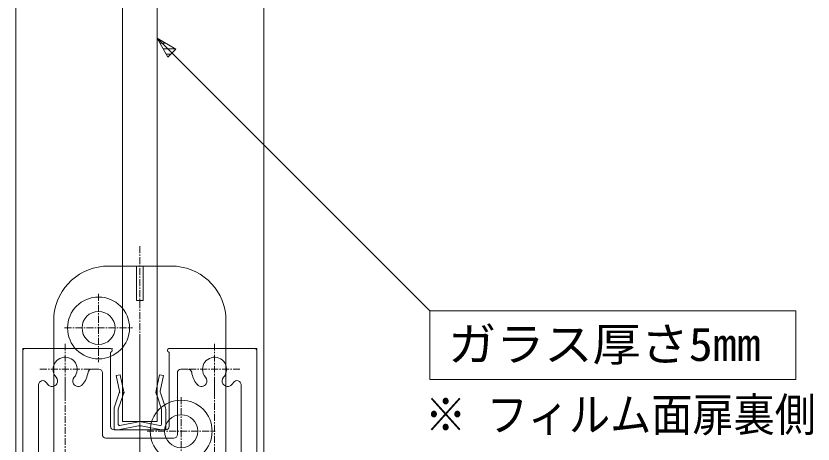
# Model space of a CAD drawing. Units: millimetres, scale not verified. Extents: x -4547 to 4547, y -2284 to 2284.
# Drawn here: x -2130 to -1551, y -1380 to -1069 of the extents above; entities that cross this region are included whole.
import ezdxf
from ezdxf.enums import TextEntityAlignment as Align

# ---------------------------------------------------------------- set-up
doc = ezdxf.new("R2010")
doc.units = ezdxf.units.MM
doc.header["$LTSCALE"] = 20
doc.linetypes.add('CHAIN1', pattern=[8, 5, -1, 1, -1])
doc.linetypes.add('DOUBLE_CHAIN1', pattern=[8.8, 5, -1, 0.6, -0.6, 0.6, -1])
doc.layers.add('0-0_3一般', color=7, linetype='Continuous', lineweight=9)
doc.layers.add('0-3_2寸法-3', color=7, linetype='Continuous', lineweight=9)
doc.styles.add('ＭＳ ゴシック', font='')
doc.styles.get('ＭＳ ゴシック').set_extended_font_data('MS Gothic')

# ---------------------------------------------------------------- blocks, each defined once
blk = doc.blocks.new('グループ-61')
at = {"layer": '0-0_3一般', "linetype": 'CHAIN1'}
for p, q in [((-15065, -26888.5), (-15065, -26151.5)), ((-13980, -26099.3), (-13980, -31290)), ((-12895, -26888.5), (-12895, -26151.5)), ((-15433.5, -26520), (-14696.5, -26520)), ((-13263.5, -26520), (-12526.5, -26520)), ((-15065, -26720), (-15065, -30627.5)), ((-12895, -30627.5), (-12895, -26720)), ((-15065, -30838.5), (-15065, -30101.5)), ((-12895, -30838.5), (-12895, -30101.5)), ((-15433.5, -30470), (-14696.5, -30470)), ((-13263.5, -30470), (-12526.5, -30470)), ((-13980, -31290), (-13980, -31502.6))]:
    blk.add_line(p, q, dxfattribs=at)
at = {"layer": '0-0_3一般', "linetype": 'DOUBLE_CHAIN1'}
for p, q in [((-15650, -26220), (-15680, -26220)), ((-15680, -26250), (-15680, -26220)), ((-12310, -26220), (-12280, -26220)), ((-12280, -26250), (-12280, -26220)), ((-15326.1, -30268.6), (-15437.7, -30268.6)), ((-15345.1, -30671.4), (-15421.2, -30671.4))]:
    blk.add_line(p, q, dxfattribs=at)
at = {"layer": '0-0_3一般'}
for p, q in [((-15680, -26250), (-15680, -31470)), ((-14400, -26220), (-15650, -26220)), ((-14405, -26270), (-14400, -26270)), ((-14405, -27350), (-14405, -26270)), ((-14380, -26220), (-14379.8, -26220)), ((-14380, -26250), (-14380, -26240)), ((-13580, -26250), (-13580, -26240)), ((-13560, -26220), (-12310, -26220)), ((-13555, -26270), (-13560, -26270)), ((-13555, -26270), (-13555, -27350)), ((-12280, -31470), (-12280, -26250)), ((-14525, -26490), (-14525, -26490)), ((-14575, -26520), (-14683.3, -26520)), ((-14525, -26570), (-14525, -27470)), ((-13435, -26570), (-13435, -27470)), ((-13276.7, -26520), (-13385, -26520)), ((-15450, -26744.5), (-15450, -28690)), ((-12510, -28690), (-12510, -26744.5)), ((-13605, -27400), (-14355, -27400)), ((-13485, -27520), (-14475, -27520)), ((-12540, -28720), (-15420, -28720)), ((-15450, -28870), (-15450, -30188.6)), ((-13510.3, -28840), (-15420, -28840)), ((-13510.3, -28840), (-13480.3, -28840)), ((-13480.3, -28840), (-13510.3, -28840)), ((-12540, -28840), (-13480.3, -28840)), ((-12510, -30188.6), (-12510, -28870)), ((-15450, -30751.4), (-15450, -31490)), ((-14925, -31090), (-14925, -30793)), ((-13035, -31090), (-13035, -30793)), ((-12510, -31490), (-12510, -30751.4)), ((-15125, -31295), (-15125, -30823.7)), ((-12835, -31295), (-12835, -30823.7)), ((-14480, -31120), (-14895, -31120)), ((-14480, -31120), (-14480, -31100)), ((-13505, -31070), (-14450, -31070)), ((-13480, -31120), (-13480, -31095)), ((-13065, -31120), (-13480, -31120)), ((-14010, -31320), (-15100, -31320)), ((-13980, -31290), (-14010, -31320)), ((-13980, -31290), (-13950, -31320)), ((-12860, -31320), (-13950, -31320)), ((-15480, -31520), (-15630, -31520)), ((-12330, -31520), (-12480, -31520))]:
    blk.add_line(p, q, dxfattribs=at)
for centre, radius, start, end in [((-15650, -26250), 30, 90, 180), ((-14400, -26240), 20, 0, 90), ((-14400, -26250), 20, 270, 0), ((-13560, -26240), 20, 90, 180), ((-13560, -26250), 20, 180, 270), ((-12310, -26250), 30, 0, 90), ((-15065, -26520), 175, 318.28389, 180), ((-12895, -26520), 175, 318.28389, 180), ((-15065, -26520), 175, 180, 221.71611), ((-15065, -26520), 335, 318.28389, 352.53791), ((-14683.3, -26570), 50, 90, 172.53791), ((-14575, -26570), 50, 0, 90), ((-13385, -26570), 50, 90, 180), ((-13276.7, -26570), 50, 7.46209, 90), ((-12895, -26520), 335, 187.46209, 219.79182), ((-12895, -26520), 175, 180, 221.71611), ((-15390, -26744.5), 60, 34.25889, 180), ((-15065, -26520), 335, 214.70253, 219.79182), ((-15065, -26520), 335, 219.79182, 221.71611), ((-15065, -26520), 335, 219.79182, 221.71611), ((-15255.3, -26689.7), 80, 221.71611, 330), ((-15255.3, -26689.7), 80, 330, 41.71611), ((-14874.7, -26689.7), 80, 138.28389, 210), ((-14874.7, -26689.7), 80, 210, 318.28389), ((-12895, -26520), 335, 219.79182, 221.71611), ((-12895, -26520), 335, 219.79182, 221.71611), ((-13085.3, -26689.7), 80, 221.71611, 330), ((-13085.3, -26689.7), 80, 330, 41.71611), ((-12704.7, -26689.7), 80, 138.28389, 210), ((-12704.7, -26689.7), 80, 210, 318.28389), ((-12895, -26520), 335, 318.28389, 325.29747), ((-12570, -26744.5), 60, 0, 145.74111), ((-14355, -27350), 50, 180, 270), ((-13605, -27350), 50, 270, 0), ((-14475, -27470), 50, 180, 270), ((-13485, -27470), 50, 270, 0), ((-15420, -28690), 30, 180, 270), ((-12540, -28690), 30, 270, 0), ((-15420, -28870), 30, 90, 180), ((-12540, -28870), 30, 0, 90), ((-15370, -30188.6), 80, 180, 317.73474), ((-15065, -30470), 335, 93.28389, 137.19933), ((-15079.6, -30215.4), 80, 345, 93.28389), ((-12880.4, -30215.4), 80, 86.71611, 195), ((-12895, -30470), 335, 42.80067, 86.71611), ((-12590, -30188.6), 80, 222.26526, 0), ((-15065, -30470), 175, 93.28389, 180), ((-15079.6, -30215.4), 80, 273.28389, 345), ((-12880.4, -30215.4), 80, 195, 266.71611), ((-12895, -30470), 175, 0, 86.71611), ((-14810.4, -30484.6), 80, 105, 176.71611), ((-14810.4, -30484.6), 80, 356.71611, 105), ((-13149.6, -30484.6), 80, 75, 183.28389), ((-13149.6, -30484.6), 80, 3.28389, 75), ((-15065, -30470), 175, 180, 356.71611), ((-15065, -30470), 335, 297.75899, 356.71611), ((-12895, -30470), 335, 183.28389, 242.24101), ((-12895, -30470), 175, 183.28389, 0), ((-15370, -30751.4), 80, 42.26526, 180), ((-12590, -30751.4), 80, 0, 137.73474), ((-15065, -30470), 335, 222.80067, 255.72505), ((-15155, -30823.7), 30, 0, 75.72505), ((-14895, -30793), 30, 117.75899, 180), ((-13065, -30793), 30, 0, 62.24101), ((-12805, -30823.7), 30, 104.27495, 180), ((-12895, -30470), 335, 284.27495, 317.19933), ((-14895, -31090), 30, 180, 270), ((-14450, -31100), 30, 90, 180), ((-13505, -31095), 25, 0, 90), ((-13065, -31090), 30, 270, 0), ((-15100, -31295), 25, 180, 270), ((-12860, -31295), 25, 270, 0), ((-15630, -31470), 50, 180, 270), ((-15480, -31490), 30, 270, 0), ((-12480, -31490), 30, 180, 270), ((-12330, -31470), 50, 270, 0)]:
    blk.add_arc(centre, radius, start, end, dxfattribs=at)
blk = doc.blocks.new('グループ-69')
at = {"layer": '0-0_3一般', "linetype": 'CHAIN1'}
blk.add_line((-13980, -26680), (-13980, -27432), dxfattribs=at)
at = {"layer": '0-0_3一般', "linetype": 'DOUBLE_CHAIN1'}
for p, q in [((-14278.6, -26864.8), (-14272.9, -26852.7)), ((-14275.7, -26839.5), (-14272.9, -26852.7)), ((-14224.4, -26890.5), (-14210, -26860)), ((-14217, -26827.1), (-14210, -26860)), ((-13743, -26827.1), (-13750, -26860)), ((-13735.6, -26890.5), (-13750, -26860)), ((-13684.3, -26839.5), (-13687.1, -26852.7)), ((-13681.4, -26864.8), (-13687.1, -26852.7)), ((-14355, -27370), (-14355, -27400)), ((-14325, -27400), (-14355, -27400)), ((-13635, -27400), (-13605, -27400)), ((-13605, -27370), (-13605, -27400))]:
    blk.add_line(p, q, dxfattribs=at)
at = {"layer": '0-0_3一般'}
for p, q in [((-14352.1, -27080.5), (-14278.6, -26864.8)), ((-14224.4, -26890.5), (-14295, -27100)), ((-13665, -27100), (-13735.6, -26890.5)), ((-13681.4, -26864.8), (-13607.9, -27080.5)), ((-14355, -27370), (-14355, -27093.3)), ((-13605, -27093.3), (-13605, -27370)), ((-14295, -27315.8), (-14295, -27100)), ((-13665, -27315.8), (-13665, -27100)), ((-14271.3, -27335.5), (-13998.7, -27281.8)), ((-13688.7, -27335.5), (-13961.3, -27281.8)), ((-14295, -27400), (-14325, -27400)), ((-14295, -27400), (-13998.7, -27341.8)), ((-13665, -27400), (-13961.3, -27341.8)), ((-13635, -27400), (-13665, -27400))]:
    blk.add_line(p, q, dxfattribs=at)
for points in [[(-12180, -31220), (-15780, -31220), (-15780, 2260), (-12180, 2260)], [(-14230, -2140), (-13730, -2140), (-13730, -27280), (-14230, -27280)]]:
    blk.add_lwpolyline(points, close=True, dxfattribs=at)
for points in [[(-14275.7, -26839.5), (-14323.7, -26612.4), (-14265, -26600), (-14217, -26827.1)], [(-13743, -26827.1), (-13695, -26600), (-13636.3, -26612.4), (-13684.3, -26839.5)]]:
    blk.add_lwpolyline(points, dxfattribs=at)
for centre, radius, start, end in [((-14314.8, -26847.7), 40, 334.72228, 11.94418), ((-14314.8, -26847.7), 100, 334.72228, 11.94418), ((-13645.2, -26847.7), 100, 168.05582, 205.27772), ((-13645.2, -26847.7), 40, 168.05582, 205.27772), ((-14325, -27093.3), 30, 154.72228, 180), ((-13635, -27093.3), 30, 0, 25.27772), ((-14275, -27315.8), 20, 180, 280.76501), ((-13980, -27380), 100, 90, 100.76501), ((-13980, -27380), 100, 79.23499, 90), ((-13685, -27315.8), 20, 259.23499, 0), ((-14325, -27370), 30, 180, 270), ((-13980, -27440), 100, 90, 100.76501), ((-13980, -27440), 100, 79.23499, 90), ((-13635, -27370), 30, 270, 0)]:
    blk.add_arc(centre, radius, start, end, dxfattribs=at)
blk = doc.blocks.new('グループ-73')
at = {"layer": '0-0_3一般', "linetype": 'CHAIN1'}
for p, q in [((-13980, -24730.7), (-13980, -33178.7)), ((-14580, -25425), (-14580, -26415)), ((-15075, -25920), (-14085, -25920)), ((-13380, -26925), (-13380, -27915)), ((-13875, -27420), (-12885, -27420))]:
    blk.add_line(p, q, dxfattribs=at)
at = {"layer": '0-0_3一般'}
for p, q in [((-14030, -25020), (-14434, -25020)), ((-14030, -25020), (-14015.4, -25020)), ((-14030, -25520), (-14030, -25020)), ((-14015.4, -25020), (-13944.6, -25020)), ((-13944.6, -25020), (-13930, -25020)), ((-13526, -25020), (-13930, -25020)), ((-13930, -25520), (-13930, -25020)), ((-13930, -25520), (-14030, -25520)), ((-15230, -32320), (-15230, -25740.4)), ((-12730, -32320), (-12730, -25740))]:
    blk.add_line(p, q, dxfattribs=at)
for centre, radius in [((-14580, -25920), 450), ((-14580, -25920), 240), ((-13380, -27420), 450), ((-13380, -27420), 240)]:
    blk.add_circle(centre, radius, dxfattribs=at)
for centre, start, end in [((-14434, -25820), 90, 174.28941), ((-13526, -25820), 5.73917, 90)]:
    blk.add_arc(centre, 800, start, end, dxfattribs=at)
blk = doc.blocks.new('グループ-76')
at = {"layer": '0-0_3一般'}
for name in ['グループ-69', 'グループ-73', 'グループ-61']:
    blk.add_blockref(name, (0, 0), dxfattribs=at)

msp = doc.modelspace()

# ---------------------------------------------------------------- linework, layer by layer
at = {"layer": '0-3_2寸法-3'}
for p, q in [((-2027.12, -1085.47), (-1829.04, -1283.56)), ((-2020.79, -1089.13), (-2025.01, -1089.13)), ((-2013.86, -1093.13), (-2022.7, -1093.13)), ((-2017.24, -1097.13), (-2020.4, -1097.13))]:
    msp.add_line(p, q, dxfattribs=at)
for points in [[(-2019.24, -1099.13), (-2027.12, -1085.47), (-2013.47, -1093.36)], [(-2019.24, -1099.13), (-2027.12, -1085.47), (-2013.47, -1093.36)], [(-1829.04, -1283.56), (-1563.19, -1283.56), (-1563.19, -1333.56), (-1829.04, -1333.56)]]:
    msp.add_lwpolyline(points, close=True, dxfattribs=at)

# ---------------------------------------------------------------- block references
at = {"layer": '0-0_3一般', "xscale": 0.05, "yscale": 0.05}
msp.add_blockref('グループ-76', (-1340.62, 0), dxfattribs=at)

# ---------------------------------------------------------------- texts
at = {"layer": '0-3_2寸法-3', "style": 'ＭＳ ゴシック'}
for s, height, width, p in [('ガラス厚さ5mm', 24.41, 1.05, (-1815.77, -1327.3)), ('※ フィルム面扉裏側', 24.34, 0.9, (-1832.49, -1378.46))]:
    msp.add_text(s, height=height, dxfattribs=dict(at, width=width)).set_placement(p, align=Align.BOTTOM_LEFT)

doc.saveas('drawing.dxf')
